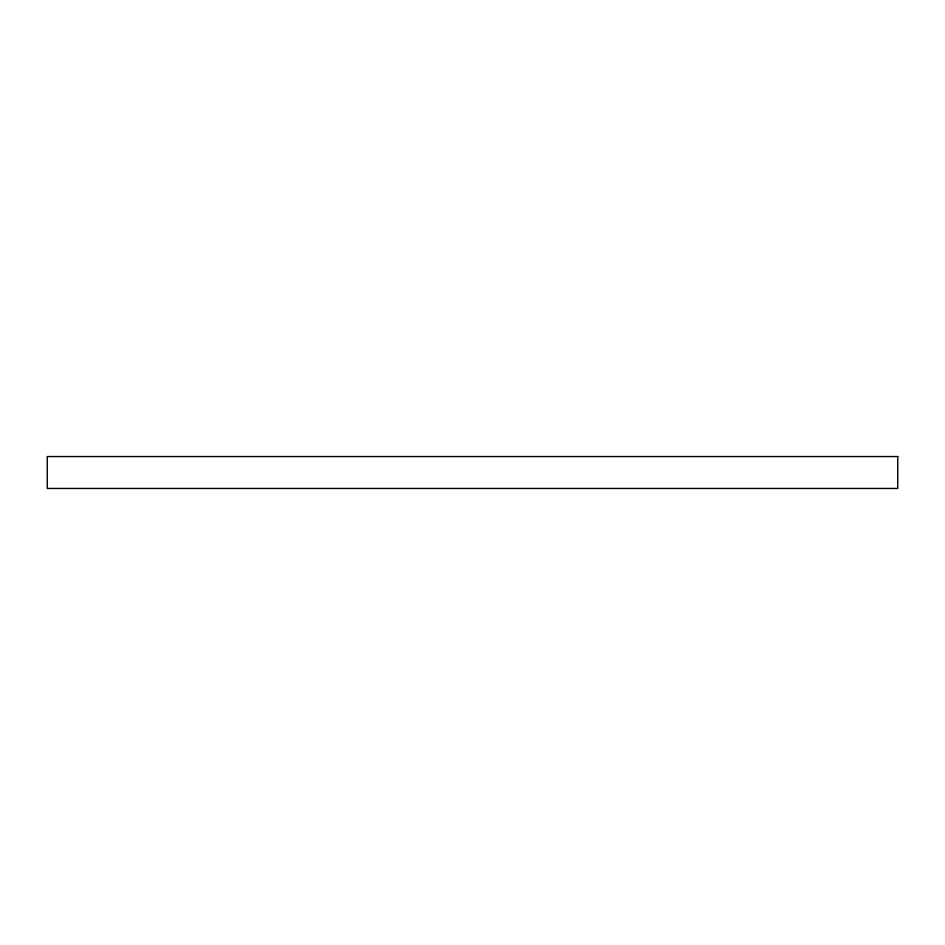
<?xml version="1.0" encoding="UTF-8"?>
<svg xmlns="http://www.w3.org/2000/svg" width="945" height="945" viewBox="0 0 945 945"><rect width="100%" height="100%" fill="white"/><g stroke="black" fill="none" stroke-linecap="round" stroke-linejoin="round"><path stroke-width="1.42" d="M897.75 456.553L47.25 456.553L47.25 488.447L897.75 488.447L897.75 456.553"/></g></svg>
